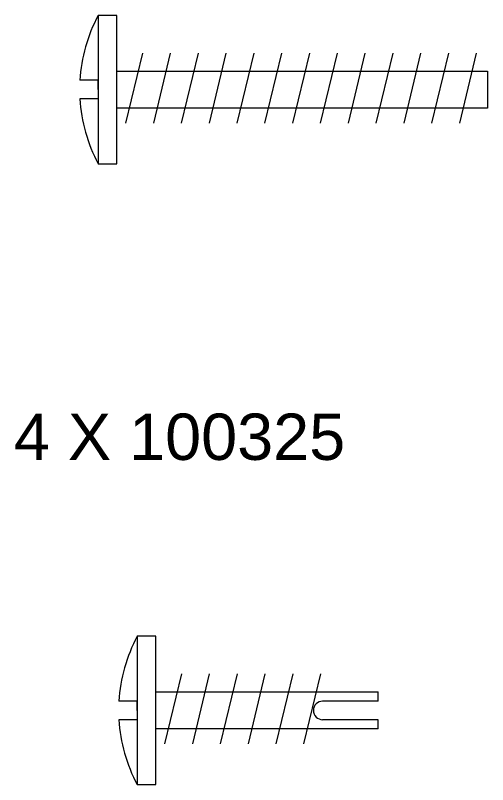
# Paper-space layout 'A735' of a CAD drawing. Header units: centimetres, sheet in millimetres. Extents: x 12 to 578, y 3 to 408.
# Drawn here: x 468.4 to 519.3, y 225.9 to 308.9 of the extents above; entities that cross this region are included whole.
import ezdxf

# ---------------------------------------------------------------- set-up
doc = ezdxf.new("R2010")
doc.units = ezdxf.units.CM
doc.layers.add('A-SECT-MCUT1', color=7, linetype='Continuous', lineweight=13)
doc.layers.add('G-ANNO-TEXT', color=3, linetype='Continuous', lineweight=18)

psp = doc.layouts.new('A735')

# ---------------------------------------------------------------- linework, layer by layer
at = {"layer": 'A-SECT-MCUT1'}
for p, q in [((477.349, 308.87), (477.349, 292.87)), ((479.349, 308.87), (477.349, 308.87)), ((477.349, 308.87), (477.349, 300.87)), ((479.349, 292.87), (479.349, 308.87)), ((480.338, 297.262), (482.16, 304.808)), ((483.338, 297.262), (485.16, 304.808)), ((486.338, 297.262), (488.16, 304.808)), ((489.338, 297.262), (491.16, 304.808)), ((492.338, 297.262), (494.16, 304.808)), ((495.338, 297.262), (497.16, 304.808)), ((498.338, 297.262), (500.16, 304.808)), ((501.338, 297.262), (503.16, 304.808)), ((504.338, 297.262), (506.16, 304.808)), ((507.338, 297.262), (509.16, 304.808)), ((510.338, 297.262), (512.16, 304.808)), ((513.338, 297.262), (515.16, 304.808)), ((516.338, 297.262), (518.16, 304.808)), ((479.349, 302.87), (519.349, 302.87)), ((519.349, 302.87), (519.349, 298.87)), ((477.349, 301.87), (475.378, 301.87)), ((477.349, 300.87), (477.349, 301.87)), ((477.349, 300.87), (477.349, 299.87)), ((477.349, 299.87), (475.378, 299.87)), ((519.349, 298.87), (479.349, 298.87)), ((477.349, 292.87), (479.349, 292.87)), ((481.556, 241.896), (481.556, 225.896)), ((483.556, 241.896), (481.556, 241.896)), ((481.556, 241.896), (481.556, 233.896)), ((483.556, 225.896), (483.556, 241.896)), ((484.545, 230.288), (486.367, 237.834)), ((487.545, 230.288), (489.367, 237.834)), ((490.545, 230.288), (492.367, 237.834)), ((493.545, 230.288), (495.367, 237.834)), ((496.545, 230.288), (498.367, 237.834)), ((499.545, 230.288), (501.367, 237.834)), ((483.556, 235.896), (507.556, 235.896)), ((507.556, 234.896), (507.556, 235.896)), ((481.556, 234.896), (479.585, 234.896)), ((481.556, 233.896), (481.556, 234.896)), ((507.556, 234.896), (501.556, 234.896)), ((481.556, 233.896), (481.556, 232.896)), ((481.556, 232.896), (479.585, 232.896)), ((507.556, 232.896), (501.556, 232.896)), ((507.556, 231.896), (507.556, 232.896)), ((507.556, 231.896), (483.556, 231.896)), ((481.556, 225.896), (483.556, 225.896))]:
    psp.add_line(p, q, dxfattribs=at)
for centre, radius, start, end in [((492.349, 300.87), 17, 151.92751, 176.62771), ((492.349, 300.87), 17, 183.37229, 208.07249), ((496.556, 233.896), 17, 151.92751, 176.62771), ((501.556, 233.896), 1, 90, 270), ((496.556, 233.896), 17, 183.37229, 208.07249)]:
    psp.add_arc(centre, radius, start, end, dxfattribs=at)

# ---------------------------------------------------------------- texts
at = {"layer": 'G-ANNO-TEXT', "insert": (468.261, 265.92), "char_height": 5, "attachment_point": 1}
psp.add_mtext_dynamic_manual_height_columns('{\\fArial|b0|i0|c134|p34;4 X 100325}', width=76.04549, gutter_width=1, heights=[0], dxfattribs=at)

doc.saveas('drawing.dxf')
